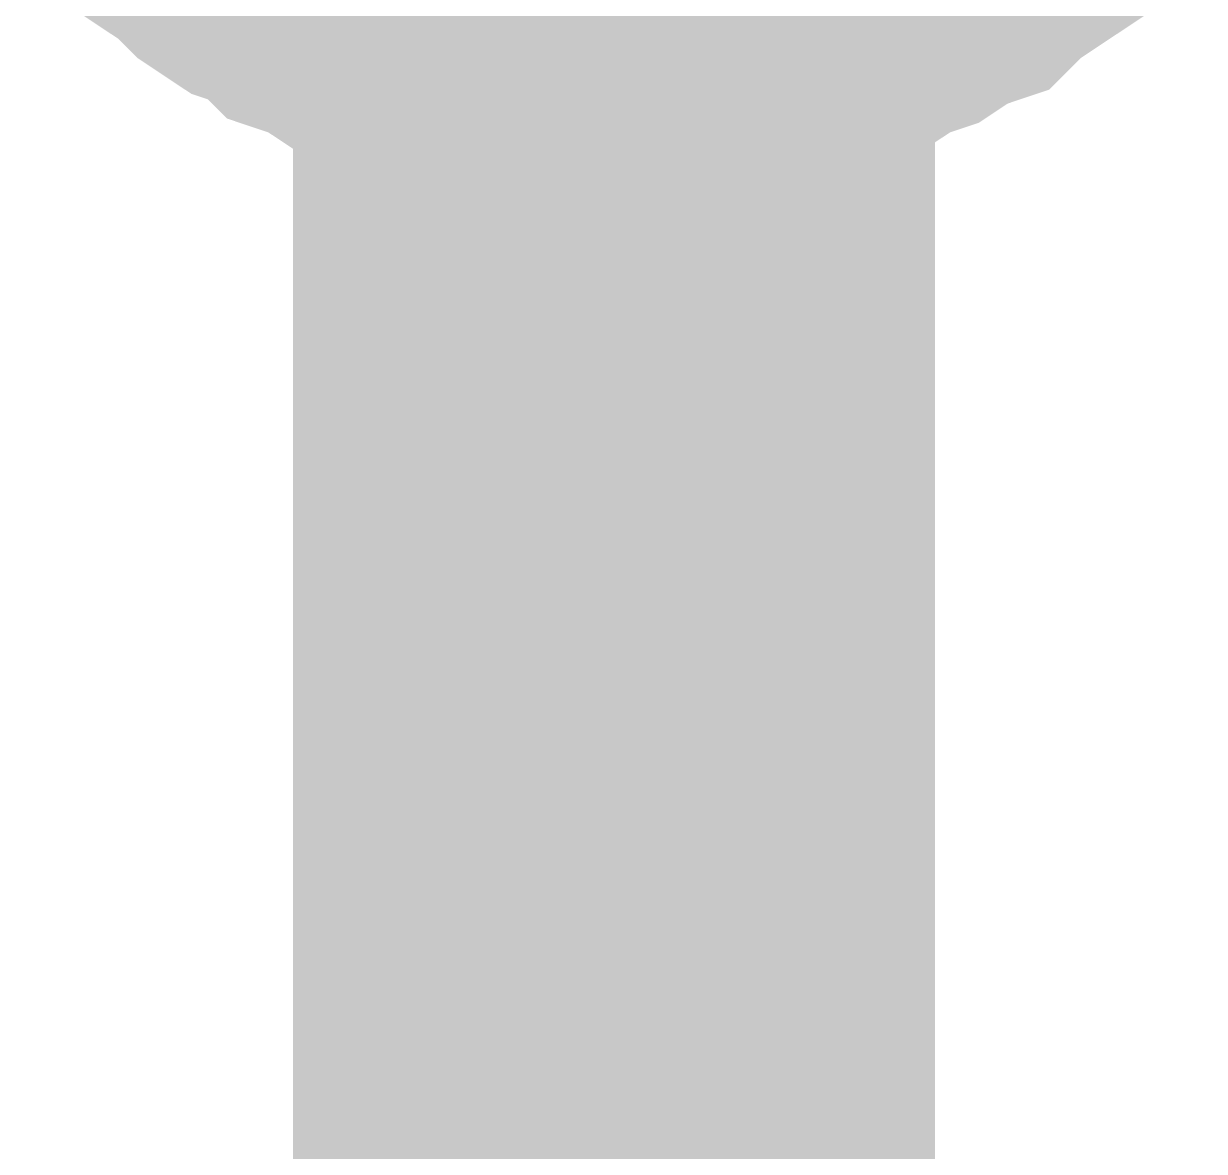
# Model space of a CAD drawing. Header units: inches. Extents: x 0 to 841, y 0 to 594.
# Drawn here: x 279.326 to 280.704, y 272.991 to 274.307 of the extents above; entities that cross this region are included whole.
import ezdxf

# ---------------------------------------------------------------- set-up
doc = ezdxf.new("R2010")
doc.units = ezdxf.units.IN
doc.layers.add('Sheet', color=255, linetype='Continuous')

msp = doc.modelspace()

# ---------------------------------------------------------------- linework, layer by layer
at = {"layer": 'Sheet'}
for points in [[(280.0152, 269.4988, 0.7493, 0.7493, 0), (280.0152, 274.99, 0.7493, 0.7493, 0)], [(280.0152, 269.9929, 0.2997, 0.2997, 0), (280.0152, 274.99, 0.2997, 0.2997, 0)], [(280.0152, 274.2376, 0.2997, 0.2997, 0), (279.9703, 274.2376, 0.2997, 0.2997, 0), (279.9366, 274.2376, 0.2997, 0.2997, 0), (279.9029, 274.2489, 0.2997, 0.2997, 0), (279.858, 274.2489, 0.2997, 0.2997, 0), (279.8243, 274.2601, 0.2997, 0.2997, 0), (279.7906, 274.2713, 0.2997, 0.2997, 0), (279.7457, 274.2826, 0.2997, 0.2997, 0), (279.712, 274.2938, 0.2997, 0.2997, 0), (279.6783, 274.3162, 0.2997, 0.2997, 0), (279.6446, 274.3275, 0.2997, 0.2997, 0), (279.6222, 274.3499, 0.2997, 0.2997, 0), (279.5885, 274.3612, 0.2997, 0.2997, 0), (279.5548, 274.3836, 0.2997, 0.2997, 0), (279.5323, 274.4061, 0.2997, 0.2997, 0), (279.4987, 274.4285, 0.2997, 0.2997, 0), (279.4762, 274.4622, 0.2997, 0.2997, 0)], [(280.0152, 274.2376, 0.2997, 0.2997, 0), (279.9703, 274.2376, 0.2997, 0.2997, 0), (279.9366, 274.2376, 0.2997, 0.2997, 0), (279.9029, 274.2489, 0.2997, 0.2997, 0), (279.858, 274.2489, 0.2997, 0.2997, 0), (279.8243, 274.2601, 0.2997, 0.2997, 0), (279.7906, 274.2713, 0.2997, 0.2997, 0), (279.7457, 274.2826, 0.2997, 0.2997, 0), (279.712, 274.2938, 0.2997, 0.2997, 0), (279.6783, 274.3162, 0.2997, 0.2997, 0), (279.6446, 274.3275, 0.2997, 0.2997, 0), (279.6222, 274.3499, 0.2997, 0.2997, 0), (279.5885, 274.3612, 0.2997, 0.2997, 0), (279.5548, 274.3836, 0.2997, 0.2997, 0), (279.5323, 274.4061, 0.2997, 0.2997, 0), (279.4987, 274.4285, 0.2997, 0.2997, 0), (279.4762, 274.4622, 0.2997, 0.2997, 0)], [(280.0152, 274.2376, 0.2997, 0.2997, 0), (279.9703, 274.2376, 0.2997, 0.2997, 0), (279.9366, 274.2376, 0.2997, 0.2997, 0), (279.9029, 274.2489, 0.2997, 0.2997, 0), (279.858, 274.2489, 0.2997, 0.2997, 0), (279.8243, 274.2601, 0.2997, 0.2997, 0), (279.7906, 274.2713, 0.2997, 0.2997, 0), (279.7457, 274.2826, 0.2997, 0.2997, 0), (279.712, 274.2938, 0.2997, 0.2997, 0), (279.6783, 274.3162, 0.2997, 0.2997, 0), (279.6446, 274.3275, 0.2997, 0.2997, 0), (279.6222, 274.3499, 0.2997, 0.2997, 0), (279.5885, 274.3612, 0.2997, 0.2997, 0), (279.5548, 274.3836, 0.2997, 0.2997, 0), (279.5323, 274.4061, 0.2997, 0.2997, 0), (279.4987, 274.4285, 0.2997, 0.2997, 0), (279.4762, 274.4622, 0.2997, 0.2997, 0)], [(280.5542, 274.4622, 0.2997, 0.2997, 0), (280.5317, 274.4285, 0.2997, 0.2997, 0), (280.498, 274.4061, 0.2997, 0.2997, 0), (280.4643, 274.3836, 0.2997, 0.2997, 0), (280.4419, 274.3612, 0.2997, 0.2997, 0), (280.4082, 274.3499, 0.2997, 0.2997, 0), (280.3745, 274.3275, 0.2997, 0.2997, 0), (280.3408, 274.3162, 0.2997, 0.2997, 0), (280.3071, 274.2938, 0.2997, 0.2997, 0), (280.2734, 274.2826, 0.2997, 0.2997, 0), (280.2398, 274.2713, 0.2997, 0.2997, 0), (280.2061, 274.2601, 0.2997, 0.2997, 0), (280.1724, 274.2489, 0.2997, 0.2997, 0), (280.1275, 274.2489, 0.2997, 0.2997, 0), (280.0938, 274.2376, 0.2997, 0.2997, 0), (280.0489, 274.2376, 0.2997, 0.2997, 0), (280.0152, 274.2376, 0.2997, 0.2997, 0)], [(280.5542, 274.4622, 0.2997, 0.2997, 0), (280.5317, 274.4285, 0.2997, 0.2997, 0), (280.498, 274.4061, 0.2997, 0.2997, 0), (280.4643, 274.3836, 0.2997, 0.2997, 0), (280.4419, 274.3612, 0.2997, 0.2997, 0), (280.4082, 274.3499, 0.2997, 0.2997, 0), (280.3745, 274.3275, 0.2997, 0.2997, 0), (280.3408, 274.3162, 0.2997, 0.2997, 0), (280.3071, 274.2938, 0.2997, 0.2997, 0), (280.2734, 274.2826, 0.2997, 0.2997, 0), (280.2398, 274.2713, 0.2997, 0.2997, 0), (280.2061, 274.2601, 0.2997, 0.2997, 0), (280.1724, 274.2489, 0.2997, 0.2997, 0), (280.1275, 274.2489, 0.2997, 0.2997, 0), (280.0938, 274.2376, 0.2997, 0.2997, 0), (280.0489, 274.2376, 0.2997, 0.2997, 0), (280.0152, 274.2376, 0.2997, 0.2997, 0)], [(280.5542, 274.4622, 0.2997, 0.2997, 0), (280.5317, 274.4285, 0.2997, 0.2997, 0), (280.498, 274.4061, 0.2997, 0.2997, 0), (280.4643, 274.3836, 0.2997, 0.2997, 0), (280.4419, 274.3612, 0.2997, 0.2997, 0), (280.4082, 274.3499, 0.2997, 0.2997, 0), (280.3745, 274.3275, 0.2997, 0.2997, 0), (280.3408, 274.3162, 0.2997, 0.2997, 0), (280.3071, 274.2938, 0.2997, 0.2997, 0), (280.2734, 274.2826, 0.2997, 0.2997, 0), (280.2398, 274.2713, 0.2997, 0.2997, 0), (280.2061, 274.2601, 0.2997, 0.2997, 0), (280.1724, 274.2489, 0.2997, 0.2997, 0), (280.1275, 274.2489, 0.2997, 0.2997, 0), (280.0938, 274.2376, 0.2997, 0.2997, 0), (280.0489, 274.2376, 0.2997, 0.2997, 0), (280.0152, 274.2376, 0.2997, 0.2997, 0)], [(280.0152, 274.2376, 0.0991, 0.0991, 0), (279.9703, 274.2376, 0.0991, 0.0991, 0), (279.9366, 274.2376, 0.0991, 0.0991, 0), (279.9029, 274.2489, 0.0991, 0.0991, 0), (279.858, 274.2489, 0.0991, 0.0991, 0), (279.8243, 274.2601, 0.0991, 0.0991, 0), (279.7906, 274.2713, 0.0991, 0.0991, 0), (279.7457, 274.2826, 0.0991, 0.0991, 0), (279.712, 274.2938, 0.0991, 0.0991, 0), (279.6783, 274.3162, 0.0991, 0.0991, 0), (279.6446, 274.3275, 0.0991, 0.0991, 0), (279.6222, 274.3499, 0.0991, 0.0991, 0), (279.5885, 274.3612, 0.0991, 0.0991, 0)], [(280.0152, 274.2376, 0.0991, 0.0991, 0), (279.9703, 274.2376, 0.0991, 0.0991, 0), (279.9366, 274.2376, 0.0991, 0.0991, 0), (279.9029, 274.2489, 0.0991, 0.0991, 0), (279.858, 274.2489, 0.0991, 0.0991, 0), (279.8243, 274.2601, 0.0991, 0.0991, 0), (279.7906, 274.2713, 0.0991, 0.0991, 0), (279.7457, 274.2826, 0.0991, 0.0991, 0), (279.712, 274.2938, 0.0991, 0.0991, 0), (279.6783, 274.3162, 0.0991, 0.0991, 0), (279.6446, 274.3275, 0.0991, 0.0991, 0), (279.6222, 274.3499, 0.0991, 0.0991, 0), (279.5885, 274.3612, 0.0991, 0.0991, 0)], [(280.0152, 274.2376, 0.0991, 0.0991, 0), (279.9703, 274.2376, 0.0991, 0.0991, 0), (279.9366, 274.2376, 0.0991, 0.0991, 0), (279.9029, 274.2489, 0.0991, 0.0991, 0), (279.858, 274.2489, 0.0991, 0.0991, 0), (279.8243, 274.2601, 0.0991, 0.0991, 0), (279.7906, 274.2713, 0.0991, 0.0991, 0), (279.7457, 274.2826, 0.0991, 0.0991, 0), (279.712, 274.2938, 0.0991, 0.0991, 0), (279.6783, 274.3162, 0.0991, 0.0991, 0), (279.6446, 274.3275, 0.0991, 0.0991, 0), (279.6222, 274.3499, 0.0991, 0.0991, 0), (279.5885, 274.3612, 0.0991, 0.0991, 0)], [(280.4419, 274.3612, 0.0991, 0.0991, 0), (280.4082, 274.3499, 0.0991, 0.0991, 0), (280.3745, 274.3275, 0.0991, 0.0991, 0), (280.3408, 274.3162, 0.0991, 0.0991, 0), (280.3071, 274.2938, 0.0991, 0.0991, 0), (280.2734, 274.2826, 0.0991, 0.0991, 0), (280.2398, 274.2713, 0.0991, 0.0991, 0), (280.2061, 274.2601, 0.0991, 0.0991, 0), (280.1724, 274.2489, 0.0991, 0.0991, 0), (280.1275, 274.2489, 0.0991, 0.0991, 0), (280.0938, 274.2376, 0.0991, 0.0991, 0), (280.0489, 274.2376, 0.0991, 0.0991, 0), (280.0152, 274.2376, 0.0991, 0.0991, 0)], [(280.4419, 274.3612, 0.0991, 0.0991, 0), (280.4082, 274.3499, 0.0991, 0.0991, 0), (280.3745, 274.3275, 0.0991, 0.0991, 0), (280.3408, 274.3162, 0.0991, 0.0991, 0), (280.3071, 274.2938, 0.0991, 0.0991, 0), (280.2734, 274.2826, 0.0991, 0.0991, 0), (280.2398, 274.2713, 0.0991, 0.0991, 0), (280.2061, 274.2601, 0.0991, 0.0991, 0), (280.1724, 274.2489, 0.0991, 0.0991, 0), (280.1275, 274.2489, 0.0991, 0.0991, 0), (280.0938, 274.2376, 0.0991, 0.0991, 0), (280.0489, 274.2376, 0.0991, 0.0991, 0), (280.0152, 274.2376, 0.0991, 0.0991, 0)], [(280.4419, 274.3612, 0.0991, 0.0991, 0), (280.4082, 274.3499, 0.0991, 0.0991, 0), (280.3745, 274.3275, 0.0991, 0.0991, 0), (280.3408, 274.3162, 0.0991, 0.0991, 0), (280.3071, 274.2938, 0.0991, 0.0991, 0), (280.2734, 274.2826, 0.0991, 0.0991, 0), (280.2398, 274.2713, 0.0991, 0.0991, 0), (280.2061, 274.2601, 0.0991, 0.0991, 0), (280.1724, 274.2489, 0.0991, 0.0991, 0), (280.1275, 274.2489, 0.0991, 0.0991, 0), (280.0938, 274.2376, 0.0991, 0.0991, 0), (280.0489, 274.2376, 0.0991, 0.0991, 0), (280.0152, 274.2376, 0.0991, 0.0991, 0)]]:
    msp.add_lwpolyline(points, format="xyseb", dxfattribs=at)

doc.saveas('drawing.dxf')
